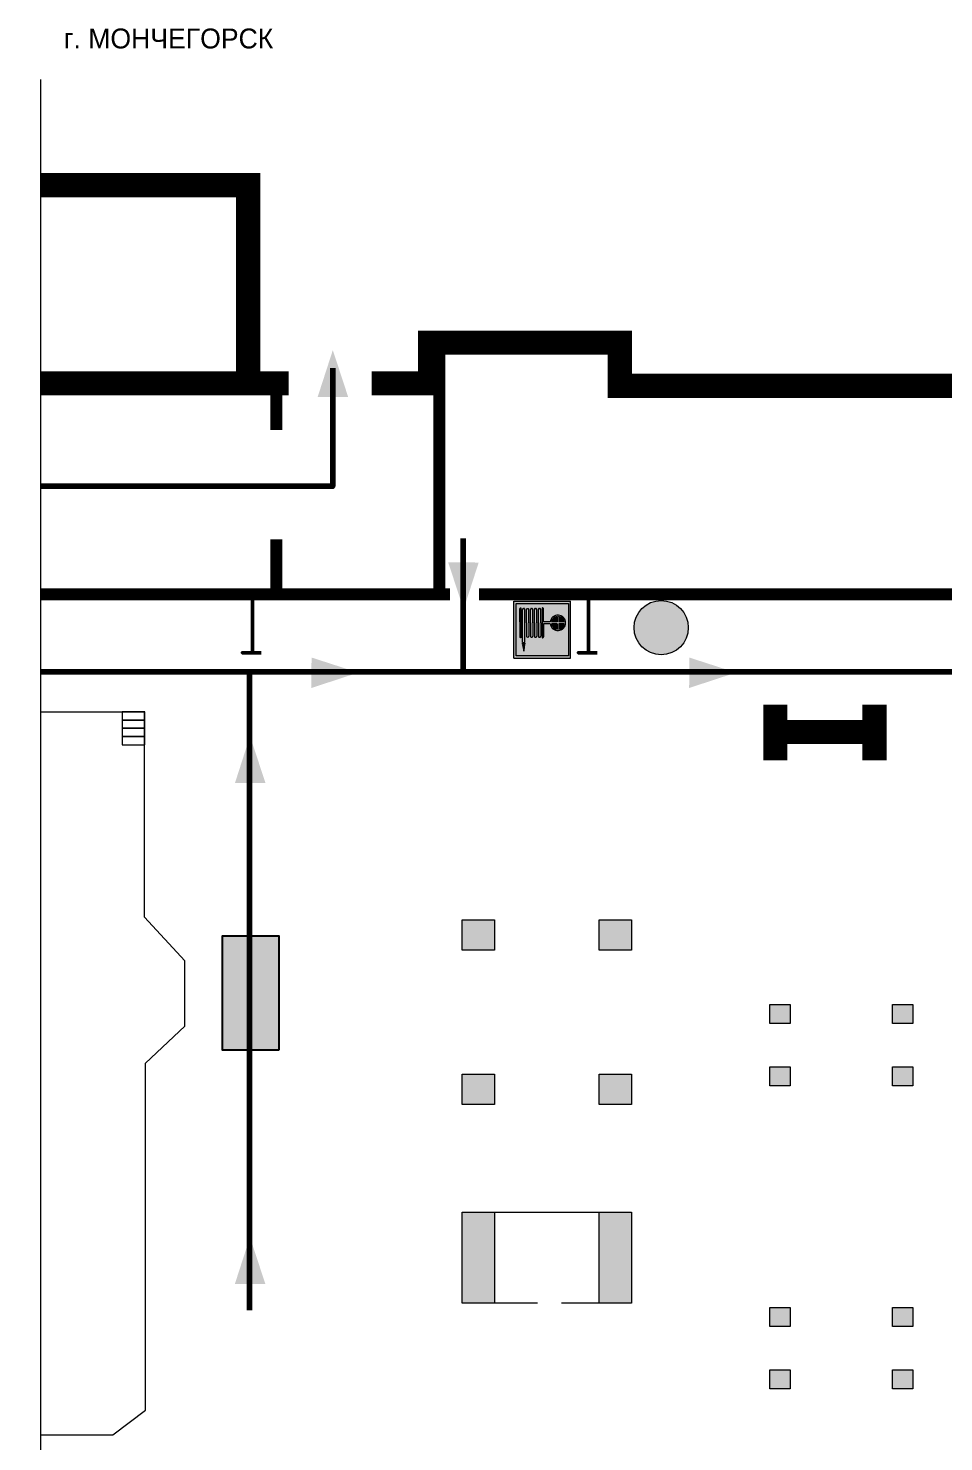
# Model space of a CAD drawing. Header units: millimetres. Extents: x 13114 to 67229, y 22859 to 38520.
# Drawn here: x 28224.7 to 28353.6, y 25199.3 to 25398.4 of the extents above; entities that cross this region are included whole.
import ezdxf

# ---------------------------------------------------------------- set-up
doc = ezdxf.new("R2010")
doc.units = ezdxf.units.MM
doc.layers.add('План_Штампы', color=7, linetype='Continuous')
doc.styles.add('обычный', font='arial.ttf')

# ---------------------------------------------------------------- blocks, each defined once
blk = doc.blocks.new('A$C32E8229D')
at = {"true_color": 0xffffff}
blk.add_hatch(color=7, dxfattribs=at).paths.add_polyline_path([(0, 0), (0, -8), (16, -8), (16, 0)])
h = blk.add_hatch(color=126)
h.paths.add_polyline_path([(0.2, -0.2), (15.8, -0.2), (15.8, -7.8), (0.2, -7.8)])
h.paths.add_polyline_path([(13.49, -2.05), (12.08, -2.05), (11.37, -2.63, 0.162397), (11.29, -2.84), (11.29, -3.63), (10.35, -3.63), (10.35, -4.05), (11.68, -4.05), (11.68, -3.48), (12.26, -4.28), (11.29, -5.1), (11.29, -6.78), (11.85, -6.78), (11.85, -5.44), (12.8, -4.64), (12.8, -5.94), (14.46, -5.94), (14.46, -5.39), (13.45, -5.39), (13.45, -3.97), (12.46, -2.59), (13.15, -2.59), (13.69, -3.34), (14.18, -3)], flags=16)
h.paths.add_polyline_path([(10.74, -1.82, 1), (11.8, -1.82, 1)], flags=16)
h.paths.add_polyline_path([(9.39, -3.59), (5.99, -3.59), (6.56, -3.03), (5.91, -3.03), (5.1, -3.83), (5.91, -4.64), (6.56, -4.64), (5.99, -4.09), (9.39, -4.09)], flags=16)
h.paths.add_polyline_path([(4.29, -1.08), (1.72, -1.08), (1.72, -6.6), (4.29, -6.6)], flags=16)
at = {"color": 126}
blk.add_lwpolyline([(16, -8), (0, -8), (0, 0), (16, 0)], close=True, dxfattribs=at)
blk = doc.blocks.new('A$C7B8C2D5B')
at = {"lineweight": 0}
h = blk.add_hatch(color=5, dxfattribs=at)
h.dxf.hatch_style = 1
h.paths.add_polyline_path([(1.397, -3.024, 1), (-2.112, -3.024, 1)])
at = {"color": 5, "lineweight": 0}
blk.add_circle((-0.358, -3.024), 1.755, dxfattribs=at)
blk = doc.blocks.new('A$C37112FD5')
at = {"true_color": 0xf5f5ff}
h = blk.add_hatch(color=7, dxfattribs=at)
h.dxf.hatch_style = 1
h.paths.add_polyline_path([(12.8, -7.4), (0, -7.4), (0, -20.2), (12.8, -20.2)])
h.paths.add_polyline_path([(12.29, -7.91), (12.29, -19.69), (0.51, -19.69), (0.51, -7.91)], flags=16)
h.paths.add_polyline_path([(4.98, -9.04, -0.42597), (5.17, -9.22), (5.17, -12.25), (5.17, -15.29, -0.432244), (4.98, -15.47), (4.83, -15.47, -0.42597), (4.64, -15.29), (4.64, -12.25), (4.64, -9.22, -0.432244), (4.83, -9.04)], flags=0)
h.paths.add_polyline_path([(4.28, -9.22), (4.28, -12.25), (4.28, -15.29, -0.432244), (4.09, -15.47), (3.94, -15.47, -0.42597), (3.75, -15.29), (3.75, -12.25), (3.75, -9.22, -0.432244), (3.94, -9.04), (4.09, -9.04, -0.42597)], flags=0)
h.paths.add_polyline_path([(5.72, -9.04), (5.87, -9.04, -0.42597), (6.06, -9.22), (6.06, -12.25), (6.06, -15.29, -0.432244), (5.87, -15.47), (5.72, -15.47, -0.42597), (5.53, -15.29), (5.53, -12.25), (5.53, -9.22, -0.432244)], flags=0)
h.paths.add_polyline_path([(6.42, -8.9), (6.5, -8.9, -0.42597), (6.69, -9.08), (6.69, -12.03), (8.21, -12.03, -15.824349), (8.21, -12.47), (6.69, -12.47), (6.69, -15.42, -0.432244), (6.5, -15.6), (6.42, -15.6)], flags=0)
h.paths.add_polyline_path([(3.39, -9.22), (3.39, -12.25), (3.39, -15.29, -0.432244), (3.2, -15.47), (3.05, -15.47, -0.42597), (2.85, -15.29), (2.85, -12.25), (2.85, -9.22, -0.432244), (3.05, -9.04), (3.2, -9.04, -0.42597)], flags=0)
h.paths.add_polyline_path([(2.5, -9.22), (2.5, -16.71), (1.96, -16.71), (1.96, -9.22, -0.432244), (2.15, -9.04), (2.31, -9.04, -0.42597)], flags=0)
h.paths.add_polyline_path([(1.61, -8.9), (1.61, -15.6), (1.57, -15.6, -0.42597), (1.37, -15.42), (1.37, -12.03), (1.37, -9.09, -0.432244), (1.57, -8.9)], flags=0)
h.paths.add_polyline_path([(9.76, -10.81), (9.76, -12.03), (8.49, -12.03, -0.336371)], flags=0)
h.paths.add_polyline_path([(8.49, -12.47), (9.76, -12.47), (9.76, -13.7, -0.336371)], flags=0)
h.paths.add_polyline_path([(10.11, -10.81, -0.336371), (11.38, -12.03), (10.11, -12.03)], flags=0)
h.paths.add_polyline_path([(10.11, -12.47), (11.38, -12.47, -0.336371), (10.11, -13.7)], flags=0)
h.paths.add_polyline_path([(2.5, -16.84), (2.5, -17.05), (1.97, -17.05), (1.97, -16.84)], flags=0)
h.paths.add_polyline_path([(2.5, -17.24, -0.033778), (2.24, -18.6, -0.033778), (1.97, -17.24)], flags=0)
h = blk.add_hatch(color=242)
h.dxf.hatch_style = 1
h.paths.add_polyline_path([(12.29, -7.91), (0.51, -7.91), (0.51, -19.69), (12.29, -19.69)])
h.paths.add_polyline_path([(6.42, -15.6), (6.42, -8.9), (6.5, -8.9, -0.42597), (6.69, -9.08), (6.69, -12.03), (8.21, -12.03, -15.824349), (8.21, -12.47), (6.69, -12.47), (6.69, -15.42, -0.432244), (6.5, -15.6)], flags=16)
h.paths.add_polyline_path([(5.87, -15.47), (5.72, -15.47, -0.42597), (5.53, -15.29), (5.53, -12.25), (5.53, -9.22, -0.432244), (5.72, -9.04), (5.87, -9.04, -0.42597), (6.06, -9.22), (6.06, -12.25), (6.06, -15.29, -0.432244)], flags=16)
h.paths.add_polyline_path([(4.98, -15.47), (4.83, -15.47, -0.42597), (4.64, -15.29), (4.64, -12.25), (4.64, -9.22, -0.432244), (4.83, -9.04), (4.98, -9.04, -0.42597), (5.17, -9.22), (5.17, -12.25), (5.17, -15.29, -0.432244)], flags=16)
h.paths.add_polyline_path([(4.09, -15.47), (3.94, -15.47, -0.42597), (3.75, -15.29), (3.75, -12.25), (3.75, -9.22, -0.432244), (3.94, -9.04), (4.09, -9.04, -0.42597), (4.28, -9.22), (4.28, -12.25), (4.28, -15.29, -0.432244)], flags=16)
h.paths.add_polyline_path([(3.2, -15.47), (3.05, -15.47, -0.42597), (2.85, -15.29), (2.85, -12.25), (2.85, -9.22, -0.432244), (3.05, -9.04), (3.2, -9.04, -0.42597), (3.39, -9.22), (3.39, -12.25), (3.39, -15.29, -0.432244)], flags=16)
h.paths.add_polyline_path([(2.5, -17.05), (1.97, -17.05), (1.97, -16.84), (2.5, -16.84)], flags=16)
h.paths.add_polyline_path([(2.5, -17.24, -0.033778), (2.24, -18.6, -0.033778), (1.97, -17.24)], flags=16)
h.paths.add_polyline_path([(2.5, -16.71), (1.96, -16.71), (1.96, -9.22, -0.432244), (2.15, -9.04), (2.31, -9.04, -0.42597), (2.5, -9.22)], flags=16)
h.paths.add_polyline_path([(1.61, -15.6), (1.57, -15.6, -0.42597), (1.37, -15.42), (1.37, -12.03), (1.37, -9.09, -0.432244), (1.57, -8.9), (1.61, -8.9)], flags=16)
h.paths.add_polyline_path([(8.49, -12.47), (9.76, -12.47), (9.76, -13.7, -0.336371)], flags=0)
h.paths.add_polyline_path([(10.11, -13.7), (10.11, -12.47), (11.38, -12.47, -0.336371)], flags=0)
h.paths.add_polyline_path([(8.49, -12.03, -0.336371), (9.76, -10.81), (9.76, -12.03)], flags=0)
h.paths.add_polyline_path([(10.11, -12.03), (10.11, -10.81, -0.336371), (11.38, -12.03)], flags=0)
h = blk.add_hatch(color=7, dxfattribs=at)
h.dxf.hatch_style = 1
h.paths.add_polyline_path([(1.61, -8.9), (1.57, -8.9, 0.432244), (1.37, -9.09), (1.37, -12.03), (1.37, -15.42, 0.42597), (1.57, -15.6), (1.61, -15.6)])
h.paths.add_polyline_path([(2.5, -9.22, 0.42597), (2.31, -9.04), (2.15, -9.04, 0.432244), (1.96, -9.22), (1.96, -16.71), (2.5, -16.71)])
h.paths.add_polyline_path([(2.5, -16.84), (1.97, -16.84), (1.97, -17.05), (2.5, -17.05)])
h.paths.add_polyline_path([(2.5, -17.24), (1.97, -17.24, 0.033778), (2.24, -18.6, 0.033778)])
h.paths.add_polyline_path([(3.39, -12.25), (3.39, -9.22, 0.42597), (3.2, -9.04), (3.05, -9.04, 0.432244), (2.85, -9.22), (2.85, -12.25), (2.85, -15.29, 0.42597), (3.05, -15.47), (3.2, -15.47, 0.432244), (3.39, -15.29)])
h.paths.add_polyline_path([(4.28, -12.25), (4.28, -9.22, 0.42597), (4.09, -9.04), (3.94, -9.04, 0.432244), (3.75, -9.22), (3.75, -12.25), (3.75, -15.29, 0.42597), (3.94, -15.47), (4.09, -15.47, 0.432244), (4.28, -15.29)])
h.paths.add_polyline_path([(5.17, -12.25), (5.17, -9.22, 0.42597), (4.98, -9.04), (4.83, -9.04, 0.432244), (4.64, -9.22), (4.64, -12.25), (4.64, -15.29, 0.42597), (4.83, -15.47), (4.98, -15.47, 0.432244), (5.17, -15.29)])
h.paths.add_polyline_path([(6.06, -12.25), (6.06, -9.22, 0.42597), (5.87, -9.04), (5.72, -9.04, 0.432244), (5.53, -9.22), (5.53, -12.25), (5.53, -15.29, 0.42597), (5.72, -15.47), (5.87, -15.47, 0.432244), (6.06, -15.29)])
h.paths.add_polyline_path([(6.69, -12.47), (8.21, -12.47, 15.824349), (8.21, -12.03), (6.69, -12.03), (6.69, -9.08, 0.42597), (6.5, -8.9), (6.42, -8.9), (6.42, -15.6), (6.5, -15.6, 0.432244), (6.69, -15.42)])
h.paths.add_polyline_path([(8.49, -12.47), (9.76, -12.47), (9.76, -13.7, -0.336371)], flags=16)
h.paths.add_polyline_path([(8.49, -12.03, -0.336371), (9.76, -10.81), (9.76, -12.03)], flags=16)
h.paths.add_polyline_path([(10.11, -12.47), (11.38, -12.47, -0.336371), (10.11, -13.7)], flags=16)
h.paths.add_polyline_path([(10.11, -12.03), (10.11, -10.81, -0.336371), (11.38, -12.03)], flags=16)
h = blk.add_hatch(color=242)
h.dxf.hatch_style = 1
h.paths.add_polyline_path([(9.76, -10.81, 0.336371), (8.49, -12.03), (9.76, -12.03)])
h.paths.add_polyline_path([(10.11, -10.81), (10.11, -12.03), (11.38, -12.03, 0.336371)])
h.paths.add_polyline_path([(11.38, -12.47), (10.11, -12.47), (10.11, -13.7, 0.336371)])
h.paths.add_polyline_path([(9.76, -12.47), (8.49, -12.47, 0.336371), (9.76, -13.7)])
at = {"color": 242, "lineweight": 5}
for p, q in [((0, -20.2), (0, -7.4)), ((0, -7.4), (12.8, -7.4)), ((1.37, -12.03), (1.37, -9.08)), ((1.57, -8.9), (1.61, -8.9)), ((1.61, -8.9), (1.61, -15.6)), ((1.96, -16.71), (1.96, -9.22)), ((2.15, -9.04), (2.31, -9.04)), ((2.5, -16.71), (2.5, -9.22)), ((2.85, -12.25), (2.85, -9.22)), ((3.05, -9.04), (3.2, -9.04)), ((3.39, -12.25), (3.39, -9.22)), ((3.75, -12.25), (3.75, -9.22)), ((3.94, -9.04), (4.09, -9.04)), ((4.28, -12.25), (4.28, -9.22)), ((4.64, -12.25), (4.64, -9.22)), ((4.83, -9.04), (4.98, -9.04)), ((5.17, -12.25), (5.17, -9.22)), ((5.53, -12.25), (5.53, -9.22)), ((5.72, -9.04), (5.87, -9.04)), ((6.06, -12.25), (6.06, -9.22)), ((6.42, -8.9), (6.42, -15.6)), ((6.5, -8.9), (6.42, -8.9)), ((6.69, -12.03), (6.69, -9.08)), ((12.8, -20.2), (12.8, -7.4)), ((1.37, -12.03), (1.37, -15.42)), ((2.85, -12.25), (2.85, -15.29)), ((3.39, -12.25), (3.39, -15.29)), ((3.75, -12.25), (3.75, -15.29)), ((4.28, -12.25), (4.28, -15.29)), ((4.64, -12.25), (4.64, -15.29)), ((5.17, -12.25), (5.17, -15.29)), ((5.53, -12.25), (5.53, -15.29)), ((6.06, -12.25), (6.06, -15.29)), ((8.21, -12.03), (6.69, -12.03)), ((8.21, -12.47), (6.69, -12.47)), ((6.69, -12.47), (6.69, -15.42)), ((9.76, -12.03), (8.49, -12.03)), ((9.76, -12.47), (8.49, -12.47)), ((9.76, -10.81), (9.76, -12.03)), ((9.76, -12.47), (9.76, -13.7)), ((10.11, -10.81), (10.11, -12.03)), ((11.38, -12.03), (10.11, -12.03)), ((11.38, -12.47), (10.11, -12.47)), ((10.11, -12.47), (10.11, -13.7)), ((1.57, -15.6), (1.61, -15.6)), ((3.05, -15.47), (3.2, -15.47)), ((3.94, -15.47), (4.09, -15.47)), ((4.83, -15.47), (4.98, -15.47)), ((5.72, -15.47), (5.87, -15.47)), ((6.42, -15.6), (6.5, -15.6)), ((1.96, -16.71), (2.5, -16.71)), ((1.97, -16.84), (2.5, -16.84)), ((1.97, -17.05), (1.97, -16.84)), ((2.5, -17.05), (1.97, -17.05)), ((1.97, -17.24), (2.5, -17.24)), ((2.5, -16.84), (2.5, -17.05)), ((0, -20.2), (12.8, -20.2))]:
    blk.add_line(p, q, dxfattribs=at)
blk.add_lwpolyline([(0.51, -7.91), (12.29, -7.91), (12.29, -19.69), (0.51, -19.69)], close=True, dxfattribs=at)
for centre, radius, start, end in [((1.56, -9.09), 0.182, 87.1027, 180.6071), ((2.15, -9.22), 0.182, 87.1027, 180.6071), ((2.32, -9.22), 0.182, 359.3929, 92.8973), ((3.04, -9.22), 0.182, 87.1027, 180.6071), ((3.21, -9.22), 0.182, 359.3929, 92.8973), ((3.93, -9.22), 0.182, 87.1027, 180.6071), ((4.1, -9.22), 0.182, 359.3929, 92.8973), ((4.82, -9.22), 0.182, 87.1027, 180.6071), ((4.99, -9.22), 0.182, 359.3929, 92.8973), ((5.71, -9.22), 0.182, 87.1027, 180.6071), ((5.88, -9.22), 0.182, 359.3929, 92.8973), ((6.51, -9.09), 0.182, 359.3929, 92.8973), ((9.93, -12.25), 1.74, 187.2319, 172.7681), ((9.93, -12.25), 1.46, 96.9927, 171.3585), ((9.93, -12.25), 1.46, 188.6415, 263.0073), ((9.93, -12.25), 1.46, 8.6415, 83.0073), ((9.93, -12.25), 1.46, 276.9927, 351.3585), ((1.56, -15.42), 0.182, 179.3929, 272.8973), ((3.04, -15.29), 0.182, 179.3929, 272.8973), ((3.21, -15.29), 0.182, 267.1027, 0.6071), ((3.93, -15.29), 0.182, 179.3929, 272.8973), ((4.1, -15.29), 0.182, 267.1027, 0.6071), ((4.82, -15.29), 0.182, 179.3929, 272.8973), ((4.99, -15.29), 0.182, 267.1027, 0.6071), ((5.71, -15.29), 0.182, 179.3929, 272.8973), ((5.88, -15.29), 0.182, 267.1027, 0.6071), ((6.51, -15.42), 0.182, 267.1027, 0.6071), ((12.17, -15.98), 10.27, 187.041, 194.7793), ((-7.7, -15.98), 10.27, 345.2207, 352.959)]:
    blk.add_arc(centre, radius, start, end, dxfattribs=at)

msp = doc.modelspace()

# ---------------------------------------------------------------- hatches: boundary and pattern name
at = {"lineweight": 0}
h = msp.add_hatch(color=256, dxfattribs=at)
h.dxf.hatch_style = 1
h.paths.add_polyline_path([(28285.81, 25268.53), (28290.35, 25268.53), (28290.35, 25272.78), (28285.81, 25272.78)])
h = msp.add_hatch(color=256, dxfattribs=at)
h.dxf.hatch_style = 1
h.paths.add_polyline_path([(28305.1, 25268.53), (28309.64, 25268.53), (28309.64, 25272.78), (28305.1, 25272.78)])
h = msp.add_hatch(color=256, dxfattribs=at)
h.dxf.hatch_style = 1
h.paths.add_polyline_path([(28329.15, 25258.19), (28332.02, 25258.19), (28332.02, 25260.87), (28329.15, 25260.87)])
h = msp.add_hatch(color=256, dxfattribs=at)
h.dxf.hatch_style = 1
h.paths.add_polyline_path([(28346.4, 25258.19), (28349.26, 25258.19), (28349.26, 25260.87), (28346.4, 25260.87)])
h = msp.add_hatch(color=256, dxfattribs=at)
h.dxf.hatch_style = 1
h.paths.add_polyline_path([(28329.15, 25249.41), (28332.02, 25249.41), (28332.02, 25252.09), (28329.15, 25252.09)])
h = msp.add_hatch(color=256, dxfattribs=at)
h.dxf.hatch_style = 1
h.paths.add_polyline_path([(28346.4, 25249.41), (28349.26, 25249.41), (28349.26, 25252.09), (28346.4, 25252.09)])
h = msp.add_hatch(color=256, dxfattribs=at)
h.dxf.hatch_style = 1
h.paths.add_polyline_path([(28285.81, 25246.81), (28290.35, 25246.81), (28290.35, 25251.06), (28285.81, 25251.06)])
h = msp.add_hatch(color=256, dxfattribs=at)
h.dxf.hatch_style = 1
h.paths.add_polyline_path([(28305.1, 25246.81), (28309.64, 25246.81), (28309.64, 25251.06), (28305.1, 25251.06)])
h = msp.add_hatch(color=256, dxfattribs=at)
h.dxf.hatch_style = 1
h.paths.add_polyline_path([(28285.81, 25218.83), (28290.35, 25218.83), (28290.35, 25231.64), (28285.81, 25231.64)])
h = msp.add_hatch(color=256, dxfattribs=at)
h.dxf.hatch_style = 1
h.paths.add_polyline_path([(28305.1, 25218.83), (28309.64, 25218.83), (28309.64, 25231.64), (28305.1, 25231.64)])
h = msp.add_hatch(color=256, dxfattribs=at)
h.dxf.hatch_style = 1
h.paths.add_polyline_path([(28329.15, 25215.54), (28332.02, 25215.54), (28332.02, 25218.22), (28329.15, 25218.22)])
h = msp.add_hatch(color=256, dxfattribs=at)
h.dxf.hatch_style = 1
h.paths.add_polyline_path([(28346.4, 25215.54), (28349.26, 25215.54), (28349.26, 25218.22), (28346.4, 25218.22)])
h = msp.add_hatch(color=256, dxfattribs=at)
h.dxf.hatch_style = 1
h.paths.add_polyline_path([(28329.15, 25206.76), (28332.02, 25206.76), (28332.02, 25209.44), (28329.15, 25209.44)])
h = msp.add_hatch(color=256, dxfattribs=at)
h.dxf.hatch_style = 1
h.paths.add_polyline_path([(28346.4, 25206.76), (28349.26, 25206.76), (28349.26, 25209.44), (28346.4, 25209.44)])

# ---------------------------------------------------------------- linework, layer by layer
for points in [[(28226.43, 25391.16), (28226.43, 25169.02)], [(28226.43, 25200.25), (28236.63, 25200.25), (28241.23, 25203.75), (28241.23, 25252.59), (28246.77, 25257.84), (28246.77, 25267.03), (28241.09, 25273.17), (28241.09, 25302.03), (28226.43, 25302.03)], [(28296.45, 25218.83), (28285.81, 25218.83), (28285.81, 25231.64), (28309.64, 25231.64), (28309.64, 25218.83), (28299.8, 25218.83)]]:
    msp.add_lwpolyline(points, dxfattribs=at)
for points, const_width in [([(28226.43, 25376.26), (28255.7, 25376.26), (28255.7, 25348.36), (28226.43, 25348.36)], 3.4), ([(28273.08, 25348.36), (28281.3, 25348.36), (28281.3, 25354.09), (28308.02, 25354.09), (28308.02, 25348.01), (28361.53, 25348.01)], 3.4), ([(28282.59, 25353.19), (28282.59, 25319.16)], 1.7), ([(28226.43, 25348.36), (28261.37, 25348.36)], 3.4), ([(28259.66, 25347.63), (28259.66, 25341.76)], 1.7), ([(28259.66, 25318.63), (28259.66, 25326.4)], 1.7), ([(28226.43, 25318.63), (28284.11, 25318.63)], 1.7), ([(28329.9, 25303.11), (28329.9, 25295.28), (28329.9, 25299.26), (28343.87, 25299.26), (28343.87, 25303.11), (28343.87, 25295.28)], 3.4)]:
    msp.add_lwpolyline(points, dxfattribs=dict(at, const_width=const_width))
at = {"color": 126, "lineweight": 100, "true_color": 0x008754}
for points in [[(28226.43, 25333.85), (28267.59, 25333.85), (28267.59, 25350.47)], [(28285.98, 25326.51), (28285.98, 25307.7)], [(28226.43, 25307.7), (28686.35, 25307.7)], [(28255.9, 25217.82), (28255.9, 25307.7)]]:
    msp.add_lwpolyline(points, dxfattribs=at)
at = {"lineweight": 0, "const_width": 1.7, "elevation": 1.7}
msp.add_lwpolyline([(28288.19, 25318.63), (28358.6, 25318.63)], dxfattribs=at)
at = {"lineweight": 50}
for points in [[(28256.3, 25318.63), (28256.3, 25310.42), (28254.85, 25310.42), (28257.52, 25310.42)], [(28303.62, 25318.63), (28303.62, 25310.42), (28302.17, 25310.42), (28304.84, 25310.42)]]:
    msp.add_lwpolyline(points, dxfattribs=at)
at = {"lineweight": 0}
for points in [[(28237.94, 25300.93), (28241.13, 25300.93), (28241.13, 25302.09), (28237.94, 25302.09)], [(28237.94, 25299.77), (28241.13, 25299.77), (28241.13, 25300.93), (28237.94, 25300.93)], [(28237.94, 25298.61), (28241.13, 25298.61), (28241.13, 25299.77), (28237.94, 25299.77)], [(28237.94, 25298.61), (28241.13, 25298.61), (28241.13, 25299.77), (28237.94, 25299.77)], [(28237.94, 25297.46), (28241.13, 25297.46), (28241.13, 25298.61), (28237.94, 25298.61)], [(28285.81, 25272.78), (28290.35, 25272.78), (28290.35, 25268.53), (28285.81, 25268.53)], [(28305.1, 25272.78), (28309.64, 25272.78), (28309.64, 25268.53), (28305.1, 25268.53)], [(28329.15, 25260.87), (28332.02, 25260.87), (28332.02, 25258.19), (28329.15, 25258.19)], [(28346.4, 25260.87), (28349.26, 25260.87), (28349.26, 25258.19), (28346.4, 25258.19)], [(28329.15, 25252.09), (28332.02, 25252.09), (28332.02, 25249.41), (28329.15, 25249.41)], [(28346.4, 25252.09), (28349.26, 25252.09), (28349.26, 25249.41), (28346.4, 25249.41)], [(28285.81, 25251.06), (28290.35, 25251.06), (28290.35, 25246.81), (28285.81, 25246.81)], [(28305.1, 25251.06), (28309.64, 25251.06), (28309.64, 25246.81), (28305.1, 25246.81)], [(28285.81, 25231.64), (28290.35, 25231.64), (28290.35, 25218.83), (28285.81, 25218.83)], [(28305.1, 25231.64), (28309.64, 25231.64), (28309.64, 25218.83), (28305.1, 25218.83)], [(28329.15, 25218.22), (28332.02, 25218.22), (28332.02, 25215.54), (28329.15, 25215.54)], [(28346.4, 25218.22), (28349.26, 25218.22), (28349.26, 25215.54), (28346.4, 25215.54)], [(28329.15, 25209.44), (28332.02, 25209.44), (28332.02, 25206.76), (28329.15, 25206.76)], [(28346.4, 25209.44), (28349.26, 25209.44), (28349.26, 25206.76), (28346.4, 25206.76)]]:
    msp.add_lwpolyline(points, close=True, dxfattribs=at)
at = {"layer": 'План_Штампы', "color": 126, "true_color": 0x008754}
for points in [[(28269.77, 25346.44), (28265.48, 25346.45), (28267.61, 25353.03)], [(28283.86, 25323.13), (28288.15, 25323.12), (28286.02, 25316.54)], [(28264.6, 25305.45), (28264.61, 25309.74), (28271.19, 25307.61)], [(28317.78, 25305.45), (28317.79, 25309.74), (28324.37, 25307.61)], [(28258.12, 25292.08), (28253.84, 25292.09), (28255.96, 25298.67)], [(28258.11, 25221.51), (28253.82, 25221.52), (28255.95, 25228.1)]]:
    msp.add_solid(points, dxfattribs=at)

# ---------------------------------------------------------------- block references
for name, p, xscale, yscale, zscale in [('A$C37112FD5', (28293.09, 25322.28), 0.6249984004534781, 0.6249984004534781, 0.6249984004534781), ('A$C7B8C2D5B', (28314.62, 25320.53), 2.177419353276491, 2.177419353276491, 2.177419353276491)]:
    msp.add_blockref(name, p, dxfattribs=dict(xscale=xscale, yscale=yscale, zscale=zscale))
at = {"xscale": -1, "rotation": 90}
msp.add_blockref('A$C32E8229D', (28252.05, 25270.48), dxfattribs=at)

# ---------------------------------------------------------------- texts
at = {"lineweight": 0, "insert": (28244.48, 25396.9), "char_height": 2.8, "width": 126.6484, "attachment_point": 5, "style": 'обычный'}
msp.add_mtext('\\pi-8.4,l8.4,t8.4;{\\fProxima Nova Rg|b0|i0|c204|p2;г. МОНЧЕГОРСК\\H1.1997x; }', dxfattribs=at)

doc.saveas('drawing.dxf')
